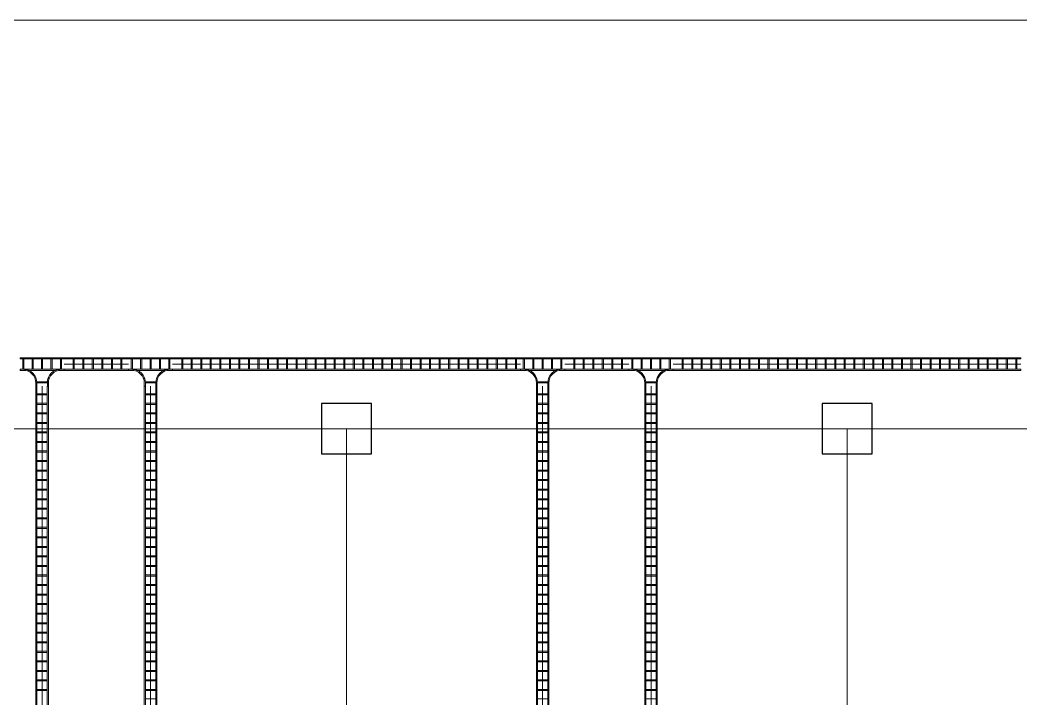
# Model space of a CAD drawing. Header units: millimetres. Extents: x 0 to 154200, y 0 to 64595.
# Drawn here: x 76170 to 100170, y 48322 to 64595 of the extents above; entities that cross this region are included whole.
import ezdxf

# ---------------------------------------------------------------- set-up
doc = ezdxf.new("R2010")
doc.units = ezdxf.units.MM
doc.layers.add('Column', color=1, linetype='Continuous')
doc.layers.add('E-CABL-TRAY', color=4, linetype='Continuous', lineweight=9)
doc.layers.add('Floor', color=7, linetype='Continuous', lineweight=9)

# ---------------------------------------------------------------- blocks, each defined once
blk = doc.blocks.new('M_래더 수평 티 - 300mm 반지름-V1-레벨 2')
at = {"layer": 'E-CABL-TRAY'}
for p, q in [((530, 150), (-530, 150)), ((-530, 150), (-530, 125)), ((-530, 125), (530, 125)), ((-463, 125), (-463, -125)), ((-437, -125), (-437, 125)), ((-238, 125), (-238, -125)), ((-212, -125), (-212, 125)), ((-13, 125), (-13, -125)), ((13, -125), (13, 125)), ((212, 125), (212, -125)), ((238, -125), (238, 125)), ((437, 125), (437, -125)), ((463, -125), (463, 125)), ((530, 125), (530, 150)), ((-450, -125), (-530, -125)), ((-530, -125), (-530, -150)), ((-530, -150), (-450, -150)), ((-450, -125), (-437, -125)), ((-450, -125), (450, -125)), ((-324, -150), (324, -150)), ((-238, -125), (-212, -125)), ((-13, -125), (13, -125)), ((212, -125), (238, -125)), ((437, -125), (450, -125)), ((530, -125), (450, -125)), ((450, -150), (530, -150)), ((530, -150), (530, -125)), ((-150, -450), (-150, -530)), ((125, -425), (-125, -425)), ((-125, -425), (-125, -450)), ((-125, -450), (125, -450)), ((-125, -530), (-125, -450)), ((125, -450), (125, -425)), ((125, -450), (125, -530)), ((150, -530), (150, -450)), ((-150, -530), (-125, -530)), ((125, -530), (150, -530))]:
    blk.add_line(p, q, dxfattribs=at)
for centre, radius, start, end in [((-450, -450), 325, 360, 90), ((-450, -450), 325, 79.9947, 90), ((-450, -450), 300, 0, 90), ((-450, -450), 325, 67.9974, 77.4396), ((-450, -450), 325, 61.232, 67.2117), ((-450, -450), 325, 49.8928, 56.0097), ((-450, -450), 325, 38.4887, 44.8078), ((450, -450), 325, 90, 180), ((450, -450), 300, 90, 180), ((450, -450), 325, 135.1922, 141.5113), ((450, -450), 325, 123.9903, 130.1072), ((450, -450), 325, 112.7883, 118.768), ((450, -450), 325, 102.5604, 112.0026), ((450, -450), 325, 90, 100.0053), ((-450, -450), 325, 26.942, 33.6058), ((-450, -450), 325, 11.2019, 22.4039), ((450, -450), 325, 157.5961, 168.7981), ((450, -450), 325, 146.3942, 153.058)]:
    blk.add_arc(centre, radius, start, end, dxfattribs=at)
blk = doc.blocks.new('M_래더 수평 티 - 300mm 반지름-V7-레벨 2')
at = {"layer": 'E-CABL-TRAY'}
for p, q in [((530, 150), (-530, 150)), ((-530, 150), (-530, 125)), ((-530, 125), (530, 125)), ((-463, 125), (-463, -125)), ((-437, -125), (-437, 125)), ((-238, 125), (-238, -125)), ((-212, -125), (-212, 125)), ((-13, 125), (-13, -125)), ((13, -125), (13, 125)), ((212, 125), (212, -125)), ((238, -125), (238, 125)), ((437, 125), (437, -125)), ((463, -125), (463, 125)), ((530, 125), (530, 150)), ((-450, -125), (-530, -125)), ((-530, -125), (-530, -150)), ((-530, -150), (-450, -150)), ((-450, -125), (-437, -125)), ((-450, -125), (450, -125)), ((-324, -150), (324, -150)), ((-238, -125), (-212, -125)), ((-13, -125), (13, -125)), ((212, -125), (238, -125)), ((437, -125), (450, -125)), ((530, -125), (450, -125)), ((450, -150), (530, -150)), ((530, -150), (530, -125)), ((-150, -450), (-150, -530)), ((125, -425), (-125, -425)), ((-125, -425), (-125, -450)), ((-125, -450), (125, -450)), ((-125, -530), (-125, -450)), ((125, -450), (125, -425)), ((125, -450), (125, -530)), ((150, -530), (150, -450)), ((-150, -530), (-125, -530)), ((125, -530), (150, -530))]:
    blk.add_line(p, q, dxfattribs=at)
for centre, radius, start, end in [((-450, -450), 325, 360, 90), ((-450, -450), 325, 79.9947, 90), ((-450, -450), 300, 0, 90), ((-450, -450), 325, 67.9974, 77.4396), ((-450, -450), 325, 61.232, 67.2117), ((-450, -450), 325, 49.8928, 56.0097), ((-450, -450), 325, 38.4887, 44.8078), ((450, -450), 325, 90, 180), ((450, -450), 300, 90, 180), ((450, -450), 325, 135.1922, 141.5113), ((450, -450), 325, 123.9903, 130.1072), ((450, -450), 325, 112.7883, 118.768), ((450, -450), 325, 102.5604, 112.0026), ((450, -450), 325, 90, 100.0053), ((-450, -450), 325, 26.942, 33.6058), ((-450, -450), 325, 11.2019, 22.4039), ((450, -450), 325, 157.5961, 168.7981), ((450, -450), 325, 146.3942, 153.058)]:
    blk.add_arc(centre, radius, start, end, dxfattribs=at)

msp = doc.modelspace()

# ---------------------------------------------------------------- linework, layer by layer
at = {"layer": 'Column'}
for points in [[(83400, 54800), (83400, 54200), (84600, 54200), (84600, 55400), (83400, 55400), (83400, 54800)], [(95400, 54800), (95400, 54200), (96600, 54200), (96600, 55400), (95400, 55400), (95400, 54800)]]:
    msp.add_lwpolyline(points, dxfattribs=at)
at = {"layer": 'E-CABL-TRAY'}
for p, q in [((77230, 56473.3018), (77230, 56498.7018)), ((77230, 56498.7018), (78770, 56498.7018)), ((77230, 56473.3018), (78770, 56473.3018)), ((77445.9, 56224.1018), (77445.9, 56473.3018)), ((77471.3, 56224.1018), (77471.3, 56473.3018)), ((77674.5, 56224.1018), (77674.5, 56473.3018)), ((77699.9, 56224.1018), (77699.9, 56473.3018)), ((77903.1, 56224.1018), (77903.1, 56473.3018)), ((77928.5, 56224.1018), (77928.5, 56473.3018)), ((78131.7, 56224.1018), (78131.7, 56473.3018)), ((78157.1, 56224.1018), (78157.1, 56473.3018)), ((78360.3, 56224.1018), (78360.3, 56473.3018)), ((78385.7, 56224.1018), (78385.7, 56473.3018)), ((78588.9, 56224.1018), (78588.9, 56473.3018)), ((78614.3, 56224.1018), (78614.3, 56473.3018)), ((78770, 56498.7018), (78770, 56473.3018)), ((79830, 56473.3018), (79830, 56498.7018)), ((79830, 56498.7018), (88170, 56498.7018)), ((79830, 56473.3018), (88170, 56473.3018)), ((80045.9, 56224.1018), (80045.9, 56473.3018)), ((80071.3, 56224.1018), (80071.3, 56473.3018)), ((80274.5, 56224.1018), (80274.5, 56473.3018)), ((80299.9, 56224.1018), (80299.9, 56473.3018)), ((80503.1, 56224.1018), (80503.1, 56473.3018)), ((80528.5, 56224.1018), (80528.5, 56473.3018)), ((80731.7, 56224.1018), (80731.7, 56473.3018)), ((80757.1, 56224.1018), (80757.1, 56473.3018)), ((80960.3, 56224.1018), (80960.3, 56473.3018)), ((80985.7, 56224.1018), (80985.7, 56473.3018)), ((81188.9, 56224.1018), (81188.9, 56473.3018)), ((81214.3, 56224.1018), (81214.3, 56473.3018)), ((81417.5, 56224.1018), (81417.5, 56473.3018)), ((81442.9, 56224.1018), (81442.9, 56473.3018)), ((81646.1, 56224.1018), (81646.1, 56473.3018)), ((81671.5, 56224.1018), (81671.5, 56473.3018)), ((81874.7, 56224.1018), (81874.7, 56473.3018)), ((81900.1, 56224.1018), (81900.1, 56473.3018)), ((82103.3, 56224.1018), (82103.3, 56473.3018)), ((82128.7, 56224.1018), (82128.7, 56473.3018)), ((82331.9, 56224.1018), (82331.9, 56473.3018)), ((82357.3, 56224.1018), (82357.3, 56473.3018)), ((82560.5, 56224.1018), (82560.5, 56473.3018)), ((82585.9, 56224.1018), (82585.9, 56473.3018)), ((82789.1, 56224.1018), (82789.1, 56473.3018)), ((82814.5, 56224.1018), (82814.5, 56473.3018)), ((83017.7, 56224.1018), (83017.7, 56473.3018)), ((83043.1, 56224.1018), (83043.1, 56473.3018)), ((83246.3, 56224.1018), (83246.3, 56473.3018)), ((83271.7, 56224.1018), (83271.7, 56473.3018)), ((83474.9, 56224.1018), (83474.9, 56473.3018)), ((83500.3, 56224.1018), (83500.3, 56473.3018)), ((83703.5, 56224.1018), (83703.5, 56473.3018)), ((83728.9, 56224.1018), (83728.9, 56473.3018)), ((83932.1, 56224.1018), (83932.1, 56473.3018)), ((83957.5, 56224.1018), (83957.5, 56473.3018)), ((84160.7, 56224.1018), (84160.7, 56473.3018)), ((84186.1, 56224.1018), (84186.1, 56473.3018)), ((84389.3, 56224.1018), (84389.3, 56473.3018)), ((84414.7, 56224.1018), (84414.7, 56473.3018)), ((84617.9, 56224.1018), (84617.9, 56473.3018)), ((84643.3, 56224.1018), (84643.3, 56473.3018)), ((84846.5, 56224.1018), (84846.5, 56473.3018)), ((84871.9, 56224.1018), (84871.9, 56473.3018)), ((85075.1, 56224.1018), (85075.1, 56473.3018)), ((85100.5, 56224.1018), (85100.5, 56473.3018)), ((85303.7, 56224.1018), (85303.7, 56473.3018)), ((85329.1, 56224.1018), (85329.1, 56473.3018)), ((85532.3, 56224.1018), (85532.3, 56473.3018)), ((85557.7, 56224.1018), (85557.7, 56473.3018)), ((85760.9, 56224.1018), (85760.9, 56473.3018)), ((85786.3, 56224.1018), (85786.3, 56473.3018)), ((85989.5, 56224.1018), (85989.5, 56473.3018)), ((86014.9, 56224.1018), (86014.9, 56473.3018)), ((86218.1, 56224.1018), (86218.1, 56473.3018)), ((86243.5, 56224.1018), (86243.5, 56473.3018)), ((86446.7, 56224.1018), (86446.7, 56473.3018)), ((86472.1, 56224.1018), (86472.1, 56473.3018)), ((86675.3, 56224.1018), (86675.3, 56473.3018)), ((86700.7, 56224.1018), (86700.7, 56473.3018)), ((86903.9, 56224.1018), (86903.9, 56473.3018)), ((86929.3, 56224.1018), (86929.3, 56473.3018)), ((87132.5, 56224.1018), (87132.5, 56473.3018)), ((87157.9, 56224.1018), (87157.9, 56473.3018)), ((87361.1, 56224.1018), (87361.1, 56473.3018)), ((87386.5, 56224.1018), (87386.5, 56473.3018)), ((87589.7, 56224.1018), (87589.7, 56473.3018)), ((87615.1, 56224.1018), (87615.1, 56473.3018)), ((87818.3, 56224.1018), (87818.3, 56473.3018)), ((87843.7, 56224.1018), (87843.7, 56473.3018)), ((88046.9, 56224.1018), (88046.9, 56473.3018)), ((88072.3, 56224.1018), (88072.3, 56473.3018)), ((88170, 56498.7018), (88170, 56473.3018)), ((89230, 56473.3018), (89230, 56498.7018)), ((89230, 56498.7018), (90770, 56498.7018)), ((89230, 56473.3018), (90770, 56473.3018)), ((89445.9, 56224.1018), (89445.9, 56473.3018)), ((89471.3, 56224.1018), (89471.3, 56473.3018)), ((89674.5, 56224.1018), (89674.5, 56473.3018)), ((89699.9, 56224.1018), (89699.9, 56473.3018)), ((89903.1, 56224.1018), (89903.1, 56473.3018)), ((89928.5, 56224.1018), (89928.5, 56473.3018)), ((90131.7, 56224.1018), (90131.7, 56473.3018)), ((90157.1, 56224.1018), (90157.1, 56473.3018)), ((90360.3, 56224.1018), (90360.3, 56473.3018)), ((90385.7, 56224.1018), (90385.7, 56473.3018)), ((90588.9, 56224.1018), (90588.9, 56473.3018)), ((90614.3, 56224.1018), (90614.3, 56473.3018)), ((90770, 56498.7018), (90770, 56473.3018)), ((91830, 56473.3018), (91830, 56498.7018)), ((91830, 56498.7018), (100170, 56498.7018)), ((91830, 56473.3018), (100170, 56473.3018)), ((92045.9, 56224.1018), (92045.9, 56473.3018)), ((92071.3, 56224.1018), (92071.3, 56473.3018)), ((92274.5, 56224.1018), (92274.5, 56473.3018)), ((92299.9, 56224.1018), (92299.9, 56473.3018)), ((92503.1, 56224.1018), (92503.1, 56473.3018)), ((92528.5, 56224.1018), (92528.5, 56473.3018)), ((92731.7, 56224.1018), (92731.7, 56473.3018)), ((92757.1, 56224.1018), (92757.1, 56473.3018)), ((92960.3, 56224.1018), (92960.3, 56473.3018)), ((92985.7, 56224.1018), (92985.7, 56473.3018)), ((93188.9, 56224.1018), (93188.9, 56473.3018)), ((93214.3, 56224.1018), (93214.3, 56473.3018)), ((93417.5, 56224.1018), (93417.5, 56473.3018)), ((93442.9, 56224.1018), (93442.9, 56473.3018)), ((93646.1, 56224.1018), (93646.1, 56473.3018)), ((93671.5, 56224.1018), (93671.5, 56473.3018)), ((93874.7, 56224.1018), (93874.7, 56473.3018)), ((93900.1, 56224.1018), (93900.1, 56473.3018)), ((94103.3, 56224.1018), (94103.3, 56473.3018)), ((94128.7, 56224.1018), (94128.7, 56473.3018)), ((94331.9, 56224.1018), (94331.9, 56473.3018)), ((94357.3, 56224.1018), (94357.3, 56473.3018)), ((94560.5, 56224.1018), (94560.5, 56473.3018)), ((94585.9, 56224.1018), (94585.9, 56473.3018)), ((94789.1, 56224.1018), (94789.1, 56473.3018)), ((94814.5, 56224.1018), (94814.5, 56473.3018)), ((95017.7, 56224.1018), (95017.7, 56473.3018)), ((95043.1, 56224.1018), (95043.1, 56473.3018)), ((95246.3, 56224.1018), (95246.3, 56473.3018)), ((95271.7, 56224.1018), (95271.7, 56473.3018)), ((95474.9, 56224.1018), (95474.9, 56473.3018)), ((95500.3, 56224.1018), (95500.3, 56473.3018)), ((95703.5, 56224.1018), (95703.5, 56473.3018)), ((95728.9, 56224.1018), (95728.9, 56473.3018)), ((95932.1, 56224.1018), (95932.1, 56473.3018)), ((95957.5, 56224.1018), (95957.5, 56473.3018)), ((96160.7, 56224.1018), (96160.7, 56473.3018)), ((96186.1, 56224.1018), (96186.1, 56473.3018)), ((96389.3, 56224.1018), (96389.3, 56473.3018)), ((96414.7, 56224.1018), (96414.7, 56473.3018)), ((96617.9, 56224.1018), (96617.9, 56473.3018)), ((96643.3, 56224.1018), (96643.3, 56473.3018)), ((96846.5, 56224.1018), (96846.5, 56473.3018)), ((96871.9, 56224.1018), (96871.9, 56473.3018)), ((97075.1, 56224.1018), (97075.1, 56473.3018)), ((97100.5, 56224.1018), (97100.5, 56473.3018)), ((97303.7, 56224.1018), (97303.7, 56473.3018)), ((97329.1, 56224.1018), (97329.1, 56473.3018)), ((97532.3, 56224.1018), (97532.3, 56473.3018)), ((97557.7, 56224.1018), (97557.7, 56473.3018)), ((97760.9, 56224.1018), (97760.9, 56473.3018)), ((97786.3, 56224.1018), (97786.3, 56473.3018)), ((97989.5, 56224.1018), (97989.5, 56473.3018)), ((98014.9, 56224.1018), (98014.9, 56473.3018)), ((98218.1, 56224.1018), (98218.1, 56473.3018)), ((98243.5, 56224.1018), (98243.5, 56473.3018)), ((98446.7, 56224.1018), (98446.7, 56473.3018)), ((98472.1, 56224.1018), (98472.1, 56473.3018)), ((98675.3, 56224.1018), (98675.3, 56473.3018)), ((98700.7, 56224.1018), (98700.7, 56473.3018)), ((98903.9, 56224.1018), (98903.9, 56473.3018)), ((98929.3, 56224.1018), (98929.3, 56473.3018)), ((99132.5, 56224.1018), (99132.5, 56473.3018)), ((99157.9, 56224.1018), (99157.9, 56473.3018)), ((99361.1, 56224.1018), (99361.1, 56473.3018)), ((99386.5, 56224.1018), (99386.5, 56473.3018)), ((99589.7, 56224.1018), (99589.7, 56473.3018)), ((99615.1, 56224.1018), (99615.1, 56473.3018)), ((99818.3, 56224.1018), (99818.3, 56473.3018)), ((99843.7, 56224.1018), (99843.7, 56473.3018)), ((100046.9, 56224.1018), (100046.9, 56473.3018)), ((100072.3, 56224.1018), (100072.3, 56473.3018)), ((100170, 56498.7018), (100170, 56473.3018)), ((77230, 56348.7018), (78770, 56348.7018)), ((77230, 56198.7018), (77230, 56224.1018)), ((77230, 56224.1018), (78770, 56224.1018)), ((77230, 56198.7018), (78770, 56198.7018)), ((78770, 56224.1018), (78770, 56198.7018)), ((79830, 56348.7018), (88170, 56348.7018)), ((79830, 56198.7018), (79830, 56224.1018)), ((79830, 56224.1018), (88170, 56224.1018)), ((79830, 56198.7018), (88170, 56198.7018)), ((88170, 56224.1018), (88170, 56198.7018)), ((89230, 56348.7018), (90770, 56348.7018)), ((89230, 56198.7018), (89230, 56224.1018)), ((89230, 56224.1018), (90770, 56224.1018)), ((89230, 56198.7018), (90770, 56198.7018)), ((90770, 56224.1018), (90770, 56198.7018)), ((91830, 56348.7018), (100170, 56348.7018)), ((91830, 56198.7018), (91830, 56224.1018)), ((91830, 56224.1018), (100170, 56224.1018)), ((91830, 56198.7018), (100170, 56198.7018)), ((100170, 56224.1018), (100170, 56198.7018)), ((76550, 55818.7018), (76575.4, 55818.7018)), ((76550, 9218.7018), (76550, 55818.7018)), ((76575.4, 9218.7018), (76575.4, 55818.7018)), ((76700, 9218.7018), (76700, 55818.7018)), ((76824.6, 55818.7018), (76850, 55818.7018)), ((76824.6, 9218.7018), (76824.6, 55818.7018)), ((76850, 9218.7018), (76850, 55818.7018)), ((79150, 55818.7018), (79175.4, 55818.7018)), ((79150, 9218.7018), (79150, 55818.7018)), ((79175.4, 9218.7018), (79175.4, 55818.7018)), ((79300, 9218.7018), (79300, 55818.7018)), ((79424.6, 55818.7018), (79450, 55818.7018)), ((79424.6, 9218.7018), (79424.6, 55818.7018)), ((79450, 9218.7018), (79450, 55818.7018)), ((88550, 55818.7018), (88575.4, 55818.7018)), ((88550, 9218.7018), (88550, 55818.7018)), ((88575.4, 9218.7018), (88575.4, 55818.7018)), ((88700, 9218.7018), (88700, 55818.7018)), ((88824.6, 55818.7018), (88850, 55818.7018)), ((88824.6, 9218.7018), (88824.6, 55818.7018)), ((88850, 9218.7018), (88850, 55818.7018)), ((91150, 55818.7018), (91175.4, 55818.7018)), ((91150, 9218.7018), (91150, 55818.7018)), ((91175.4, 9218.7018), (91175.4, 55818.7018)), ((91300, 9218.7018), (91300, 55818.7018)), ((91424.6, 55818.7018), (91450, 55818.7018)), ((91424.6, 9218.7018), (91424.6, 55818.7018)), ((91450, 9218.7018), (91450, 55818.7018)), ((76824.6, 55637.2018), (76575.4, 55637.2018)), ((76824.6, 55611.8018), (76575.4, 55611.8018)), ((79424.6, 55637.2018), (79175.4, 55637.2018)), ((79424.6, 55611.8018), (79175.4, 55611.8018)), ((88824.6, 55637.2018), (88575.4, 55637.2018)), ((88824.6, 55611.8018), (88575.4, 55611.8018)), ((91424.6, 55637.2018), (91175.4, 55637.2018)), ((91424.6, 55611.8018), (91175.4, 55611.8018)), ((76824.6, 55408.6018), (76575.4, 55408.6018)), ((76824.6, 55383.2018), (76575.4, 55383.2018)), ((79424.6, 55408.6018), (79175.4, 55408.6018)), ((79424.6, 55383.2018), (79175.4, 55383.2018)), ((88824.6, 55408.6018), (88575.4, 55408.6018)), ((88824.6, 55383.2018), (88575.4, 55383.2018)), ((91424.6, 55408.6018), (91175.4, 55408.6018)), ((91424.6, 55383.2018), (91175.4, 55383.2018)), ((76824.6, 55180.0018), (76575.4, 55180.0018)), ((76824.6, 55154.6018), (76575.4, 55154.6018)), ((79424.6, 55180.0018), (79175.4, 55180.0018)), ((79424.6, 55154.6018), (79175.4, 55154.6018)), ((88824.6, 55180.0018), (88575.4, 55180.0018)), ((88824.6, 55154.6018), (88575.4, 55154.6018)), ((91424.6, 55180.0018), (91175.4, 55180.0018)), ((91424.6, 55154.6018), (91175.4, 55154.6018)), ((76824.6, 54951.4018), (76575.4, 54951.4018)), ((76824.6, 54926.0018), (76575.4, 54926.0018)), ((76824.6, 54722.8018), (76575.4, 54722.8018)), ((79424.6, 54951.4018), (79175.4, 54951.4018)), ((79424.6, 54926.0018), (79175.4, 54926.0018)), ((79424.6, 54722.8018), (79175.4, 54722.8018)), ((88824.6, 54951.4018), (88575.4, 54951.4018)), ((88824.6, 54926.0018), (88575.4, 54926.0018)), ((88824.6, 54722.8018), (88575.4, 54722.8018)), ((91424.6, 54951.4018), (91175.4, 54951.4018)), ((91424.6, 54926.0018), (91175.4, 54926.0018)), ((91424.6, 54722.8018), (91175.4, 54722.8018)), ((76824.6, 54697.4018), (76575.4, 54697.4018)), ((76824.6, 54494.2018), (76575.4, 54494.2018)), ((79424.6, 54697.4018), (79175.4, 54697.4018)), ((79424.6, 54494.2018), (79175.4, 54494.2018)), ((88824.6, 54697.4018), (88575.4, 54697.4018)), ((88824.6, 54494.2018), (88575.4, 54494.2018)), ((91424.6, 54697.4018), (91175.4, 54697.4018)), ((91424.6, 54494.2018), (91175.4, 54494.2018)), ((76824.6, 54468.8018), (76575.4, 54468.8018)), ((76824.6, 54265.6018), (76575.4, 54265.6018)), ((76824.6, 54240.2018), (76575.4, 54240.2018)), ((79424.6, 54468.8018), (79175.4, 54468.8018)), ((79424.6, 54265.6018), (79175.4, 54265.6018)), ((79424.6, 54240.2018), (79175.4, 54240.2018)), ((88824.6, 54468.8018), (88575.4, 54468.8018)), ((88824.6, 54265.6018), (88575.4, 54265.6018)), ((88824.6, 54240.2018), (88575.4, 54240.2018)), ((91424.6, 54468.8018), (91175.4, 54468.8018)), ((91424.6, 54265.6018), (91175.4, 54265.6018)), ((91424.6, 54240.2018), (91175.4, 54240.2018)), ((76824.6, 54037.0018), (76575.4, 54037.0018)), ((76824.6, 54011.6018), (76575.4, 54011.6018)), ((79424.6, 54037.0018), (79175.4, 54037.0018)), ((79424.6, 54011.6018), (79175.4, 54011.6018)), ((88824.6, 54037.0018), (88575.4, 54037.0018)), ((88824.6, 54011.6018), (88575.4, 54011.6018)), ((91424.6, 54037.0018), (91175.4, 54037.0018)), ((91424.6, 54011.6018), (91175.4, 54011.6018)), ((76824.6, 53808.4018), (76575.4, 53808.4018)), ((76824.6, 53783.0018), (76575.4, 53783.0018)), ((79424.6, 53808.4018), (79175.4, 53808.4018)), ((79424.6, 53783.0018), (79175.4, 53783.0018)), ((88824.6, 53808.4018), (88575.4, 53808.4018)), ((88824.6, 53783.0018), (88575.4, 53783.0018)), ((91424.6, 53808.4018), (91175.4, 53808.4018)), ((91424.6, 53783.0018), (91175.4, 53783.0018)), ((76824.6, 53579.8018), (76575.4, 53579.8018)), ((76824.6, 53554.4018), (76575.4, 53554.4018)), ((79424.6, 53579.8018), (79175.4, 53579.8018)), ((79424.6, 53554.4018), (79175.4, 53554.4018)), ((88824.6, 53579.8018), (88575.4, 53579.8018)), ((88824.6, 53554.4018), (88575.4, 53554.4018)), ((91424.6, 53579.8018), (91175.4, 53579.8018)), ((91424.6, 53554.4018), (91175.4, 53554.4018)), ((76824.6, 53351.2018), (76575.4, 53351.2018)), ((76824.6, 53325.8018), (76575.4, 53325.8018)), ((79424.6, 53351.2018), (79175.4, 53351.2018)), ((79424.6, 53325.8018), (79175.4, 53325.8018)), ((88824.6, 53351.2018), (88575.4, 53351.2018)), ((88824.6, 53325.8018), (88575.4, 53325.8018)), ((91424.6, 53351.2018), (91175.4, 53351.2018)), ((91424.6, 53325.8018), (91175.4, 53325.8018)), ((76824.6, 53122.6018), (76575.4, 53122.6018)), ((76824.6, 53097.2018), (76575.4, 53097.2018)), ((79424.6, 53122.6018), (79175.4, 53122.6018)), ((79424.6, 53097.2018), (79175.4, 53097.2018)), ((88824.6, 53122.6018), (88575.4, 53122.6018)), ((88824.6, 53097.2018), (88575.4, 53097.2018)), ((91424.6, 53122.6018), (91175.4, 53122.6018)), ((91424.6, 53097.2018), (91175.4, 53097.2018)), ((76824.6, 52894.0018), (76575.4, 52894.0018)), ((76824.6, 52868.6018), (76575.4, 52868.6018)), ((79424.6, 52894.0018), (79175.4, 52894.0018)), ((79424.6, 52868.6018), (79175.4, 52868.6018)), ((88824.6, 52894.0018), (88575.4, 52894.0018)), ((88824.6, 52868.6018), (88575.4, 52868.6018)), ((91424.6, 52894.0018), (91175.4, 52894.0018)), ((91424.6, 52868.6018), (91175.4, 52868.6018)), ((76824.6, 52665.4018), (76575.4, 52665.4018)), ((76824.6, 52640.0018), (76575.4, 52640.0018)), ((79424.6, 52665.4018), (79175.4, 52665.4018)), ((79424.6, 52640.0018), (79175.4, 52640.0018)), ((88824.6, 52665.4018), (88575.4, 52665.4018)), ((88824.6, 52640.0018), (88575.4, 52640.0018)), ((91424.6, 52665.4018), (91175.4, 52665.4018)), ((91424.6, 52640.0018), (91175.4, 52640.0018)), ((76824.6, 52436.8018), (76575.4, 52436.8018)), ((76824.6, 52411.4018), (76575.4, 52411.4018)), ((79424.6, 52436.8018), (79175.4, 52436.8018)), ((79424.6, 52411.4018), (79175.4, 52411.4018)), ((88824.6, 52436.8018), (88575.4, 52436.8018)), ((88824.6, 52411.4018), (88575.4, 52411.4018)), ((91424.6, 52436.8018), (91175.4, 52436.8018)), ((91424.6, 52411.4018), (91175.4, 52411.4018)), ((76824.6, 52208.2018), (76575.4, 52208.2018)), ((76824.6, 52182.8018), (76575.4, 52182.8018)), ((79424.6, 52208.2018), (79175.4, 52208.2018)), ((79424.6, 52182.8018), (79175.4, 52182.8018)), ((88824.6, 52208.2018), (88575.4, 52208.2018)), ((88824.6, 52182.8018), (88575.4, 52182.8018)), ((91424.6, 52208.2018), (91175.4, 52208.2018)), ((91424.6, 52182.8018), (91175.4, 52182.8018)), ((76824.6, 51979.6018), (76575.4, 51979.6018)), ((76824.6, 51954.2018), (76575.4, 51954.2018)), ((79424.6, 51979.6018), (79175.4, 51979.6018)), ((79424.6, 51954.2018), (79175.4, 51954.2018)), ((88824.6, 51979.6018), (88575.4, 51979.6018)), ((88824.6, 51954.2018), (88575.4, 51954.2018)), ((91424.6, 51979.6018), (91175.4, 51979.6018)), ((91424.6, 51954.2018), (91175.4, 51954.2018)), ((76824.6, 51751.0018), (76575.4, 51751.0018)), ((76824.6, 51725.6018), (76575.4, 51725.6018)), ((79424.6, 51751.0018), (79175.4, 51751.0018)), ((79424.6, 51725.6018), (79175.4, 51725.6018)), ((88824.6, 51751.0018), (88575.4, 51751.0018)), ((88824.6, 51725.6018), (88575.4, 51725.6018)), ((91424.6, 51751.0018), (91175.4, 51751.0018)), ((91424.6, 51725.6018), (91175.4, 51725.6018)), ((76824.6, 51522.4018), (76575.4, 51522.4018)), ((76824.6, 51497.0018), (76575.4, 51497.0018)), ((79424.6, 51522.4018), (79175.4, 51522.4018)), ((79424.6, 51497.0018), (79175.4, 51497.0018)), ((88824.6, 51522.4018), (88575.4, 51522.4018)), ((88824.6, 51497.0018), (88575.4, 51497.0018)), ((91424.6, 51522.4018), (91175.4, 51522.4018)), ((91424.6, 51497.0018), (91175.4, 51497.0018)), ((76824.6, 51293.8018), (76575.4, 51293.8018)), ((76824.6, 51268.4018), (76575.4, 51268.4018)), ((79424.6, 51293.8018), (79175.4, 51293.8018)), ((79424.6, 51268.4018), (79175.4, 51268.4018)), ((88824.6, 51293.8018), (88575.4, 51293.8018)), ((88824.6, 51268.4018), (88575.4, 51268.4018)), ((91424.6, 51293.8018), (91175.4, 51293.8018)), ((91424.6, 51268.4018), (91175.4, 51268.4018)), ((76824.6, 51065.2018), (76575.4, 51065.2018)), ((76824.6, 51039.8018), (76575.4, 51039.8018)), ((79424.6, 51065.2018), (79175.4, 51065.2018)), ((79424.6, 51039.8018), (79175.4, 51039.8018)), ((88824.6, 51065.2018), (88575.4, 51065.2018)), ((88824.6, 51039.8018), (88575.4, 51039.8018)), ((91424.6, 51065.2018), (91175.4, 51065.2018)), ((91424.6, 51039.8018), (91175.4, 51039.8018)), ((76824.6, 50836.6018), (76575.4, 50836.6018)), ((76824.6, 50811.2018), (76575.4, 50811.2018)), ((79424.6, 50836.6018), (79175.4, 50836.6018)), ((79424.6, 50811.2018), (79175.4, 50811.2018)), ((88824.6, 50836.6018), (88575.4, 50836.6018)), ((88824.6, 50811.2018), (88575.4, 50811.2018)), ((91424.6, 50836.6018), (91175.4, 50836.6018)), ((91424.6, 50811.2018), (91175.4, 50811.2018)), ((76824.6, 50608.0018), (76575.4, 50608.0018)), ((76824.6, 50582.6018), (76575.4, 50582.6018)), ((79424.6, 50608.0018), (79175.4, 50608.0018)), ((79424.6, 50582.6018), (79175.4, 50582.6018)), ((88824.6, 50608.0018), (88575.4, 50608.0018)), ((88824.6, 50582.6018), (88575.4, 50582.6018)), ((91424.6, 50608.0018), (91175.4, 50608.0018)), ((91424.6, 50582.6018), (91175.4, 50582.6018)), ((76824.6, 50379.4018), (76575.4, 50379.4018)), ((76824.6, 50354.0018), (76575.4, 50354.0018)), ((79424.6, 50379.4018), (79175.4, 50379.4018)), ((79424.6, 50354.0018), (79175.4, 50354.0018)), ((88824.6, 50379.4018), (88575.4, 50379.4018)), ((88824.6, 50354.0018), (88575.4, 50354.0018)), ((91424.6, 50379.4018), (91175.4, 50379.4018)), ((91424.6, 50354.0018), (91175.4, 50354.0018)), ((76824.6, 50150.8018), (76575.4, 50150.8018)), ((76824.6, 50125.4018), (76575.4, 50125.4018)), ((76824.6, 49922.2018), (76575.4, 49922.2018)), ((79424.6, 50150.8018), (79175.4, 50150.8018)), ((79424.6, 50125.4018), (79175.4, 50125.4018)), ((79424.6, 49922.2018), (79175.4, 49922.2018)), ((88824.6, 50150.8018), (88575.4, 50150.8018)), ((88824.6, 50125.4018), (88575.4, 50125.4018)), ((88824.6, 49922.2018), (88575.4, 49922.2018)), ((91424.6, 50150.8018), (91175.4, 50150.8018)), ((91424.6, 50125.4018), (91175.4, 50125.4018)), ((91424.6, 49922.2018), (91175.4, 49922.2018)), ((76824.6, 49896.8018), (76575.4, 49896.8018)), ((76824.6, 49693.6018), (76575.4, 49693.6018)), ((79424.6, 49896.8018), (79175.4, 49896.8018)), ((79424.6, 49693.6018), (79175.4, 49693.6018)), ((88824.6, 49896.8018), (88575.4, 49896.8018)), ((88824.6, 49693.6018), (88575.4, 49693.6018)), ((91424.6, 49896.8018), (91175.4, 49896.8018)), ((91424.6, 49693.6018), (91175.4, 49693.6018)), ((76824.6, 49668.2018), (76575.4, 49668.2018)), ((76824.6, 49465.0018), (76575.4, 49465.0018)), ((79424.6, 49668.2018), (79175.4, 49668.2018)), ((79424.6, 49465.0018), (79175.4, 49465.0018)), ((88824.6, 49668.2018), (88575.4, 49668.2018)), ((88824.6, 49465.0018), (88575.4, 49465.0018)), ((91424.6, 49668.2018), (91175.4, 49668.2018)), ((91424.6, 49465.0018), (91175.4, 49465.0018)), ((76824.6, 49439.6018), (76575.4, 49439.6018)), ((76824.6, 49236.4018), (76575.4, 49236.4018)), ((76824.6, 49211.0018), (76575.4, 49211.0018)), ((79424.6, 49439.6018), (79175.4, 49439.6018)), ((79424.6, 49236.4018), (79175.4, 49236.4018)), ((79424.6, 49211.0018), (79175.4, 49211.0018)), ((88824.6, 49439.6018), (88575.4, 49439.6018)), ((88824.6, 49236.4018), (88575.4, 49236.4018)), ((88824.6, 49211.0018), (88575.4, 49211.0018)), ((91424.6, 49439.6018), (91175.4, 49439.6018)), ((91424.6, 49236.4018), (91175.4, 49236.4018)), ((91424.6, 49211.0018), (91175.4, 49211.0018)), ((76824.6, 49007.8018), (76575.4, 49007.8018)), ((76824.6, 48982.4018), (76575.4, 48982.4018)), ((79424.6, 49007.8018), (79175.4, 49007.8018)), ((79424.6, 48982.4018), (79175.4, 48982.4018)), ((88824.6, 49007.8018), (88575.4, 49007.8018)), ((88824.6, 48982.4018), (88575.4, 48982.4018)), ((91424.6, 49007.8018), (91175.4, 49007.8018)), ((91424.6, 48982.4018), (91175.4, 48982.4018)), ((76824.6, 48779.2018), (76575.4, 48779.2018)), ((76824.6, 48753.8018), (76575.4, 48753.8018)), ((79424.6, 48779.2018), (79175.4, 48779.2018)), ((79424.6, 48753.8018), (79175.4, 48753.8018)), ((88824.6, 48779.2018), (88575.4, 48779.2018)), ((88824.6, 48753.8018), (88575.4, 48753.8018)), ((91424.6, 48779.2018), (91175.4, 48779.2018)), ((91424.6, 48753.8018), (91175.4, 48753.8018)), ((76824.6, 48550.6018), (76575.4, 48550.6018)), ((76824.6, 48525.2018), (76575.4, 48525.2018)), ((79424.6, 48550.6018), (79175.4, 48550.6018)), ((79424.6, 48525.2018), (79175.4, 48525.2018)), ((88824.6, 48550.6018), (88575.4, 48550.6018)), ((88824.6, 48525.2018), (88575.4, 48525.2018)), ((91424.6, 48550.6018), (91175.4, 48550.6018)), ((91424.6, 48525.2018), (91175.4, 48525.2018)), ((79424.6, 48322.0018), (79175.4, 48322.0018)), ((88824.6, 48322.0018), (88575.4, 48322.0018)), ((91424.6, 48322.0018), (91175.4, 48322.0018))]:
    msp.add_line(p, q, dxfattribs=at)
at = {"layer": 'Floor'}
msp.add_lwpolyline([(154200, 0), (0, 0), (0, 64595), (154200, 64595)], close=True, dxfattribs=at)
for points in [[(72000, 9800), (72000, 54800), (84000, 54800), (84000, 9800), (72000, 9800)], [(84000, 9800), (84000, 54800), (96000, 54800), (96000, 9800), (84000, 9800)], [(96000, 9800), (96000, 54800), (108000, 54800), (108000, 9800), (96000, 9800)]]:
    msp.add_lwpolyline(points, dxfattribs=at)

# ---------------------------------------------------------------- block references
at = {"layer": 'E-CABL-TRAY'}
for name, p in [('M_래더 수평 티 - 300mm 반지름-V1-레벨 2', (76700, 56348.7018)), ('M_래더 수평 티 - 300mm 반지름-V7-레벨 2', (79300, 56348.7018)), ('M_래더 수평 티 - 300mm 반지름-V1-레벨 2', (88700, 56348.7018)), ('M_래더 수평 티 - 300mm 반지름-V7-레벨 2', (91300, 56348.7018))]:
    msp.add_blockref(name, p, dxfattribs=at)

doc.saveas('drawing.dxf')
